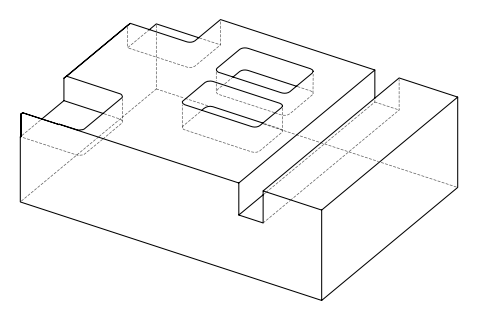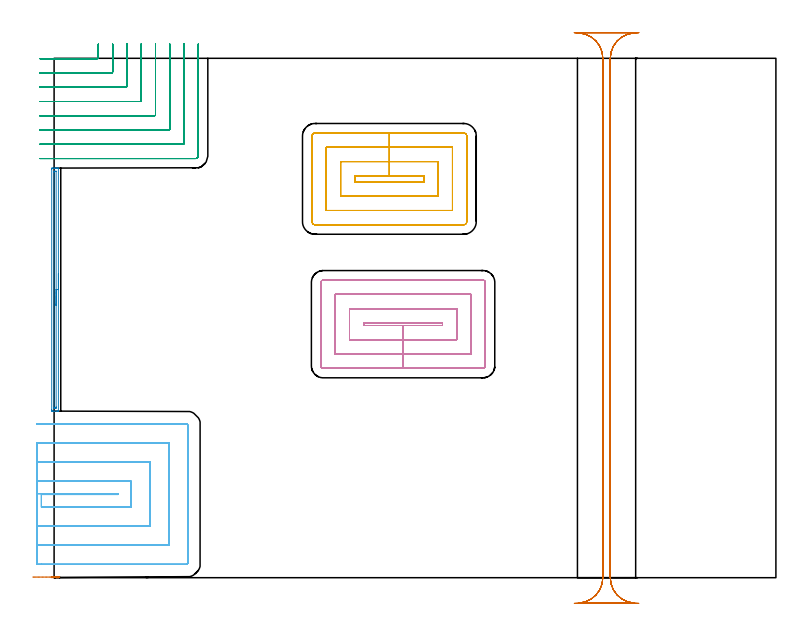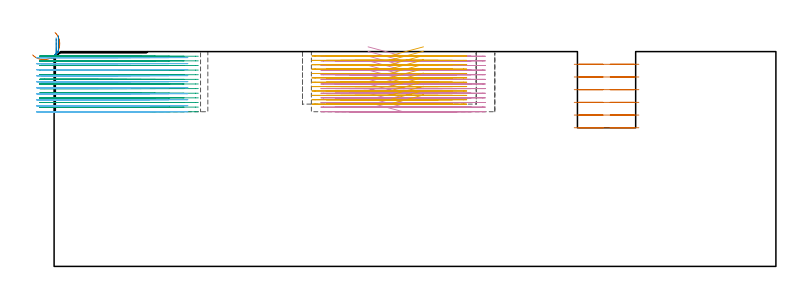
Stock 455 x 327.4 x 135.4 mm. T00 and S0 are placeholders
(PLAN: 7 operations, 3 tool changes, 108.2 min)
(1 AREA_MILL | FG_CHAMFER_SURFACE | UGT0205_001 | 0.18 min | 29 mm3)
(2 AREA_MILL_1 | FG_CHAMFER_SURFACE_1 | UGT0205_001 | 2.62 min | 1403 mm3)
(3 MILL_CORNER_NOTCH_RECTANGULAR | CORNER_NOTCH_RECTANGULAR | NXT0201_011 | Follow Part, ap 3, ae 75% | 25.34 min | 253656 mm3)
(4 MILL_RECTANGULAR_POCKET | POCKET_RECTANGULAR_STRAIGHT | NXT0201_011 | Follow Part, ap 3, ae 75% | 23.78 min | 294404 mm3)
(5 MILL_RECTANGULAR_POCKET_1 | POCKET_RECTANGULAR_STRAIGHT_1 | NXT0201_011 | Follow Part, ap 3, ae 75% | 21.16 min | 251257 mm3)
(6 MILL_SLOT | SLOT_PARTIAL_RECTANGULAR | NXT0201_012 | Follow Part, ap 4, ae 75% | 25.5 min | 364680 mm3)
(7 MILL_RECTANGULAR_SLOT | SLOT_RECTANGULAR | UGT0201_004 | Follow Part, ap 8, ae 75% | 9.65 min | 576697 mm3)
(TOOL UGT0205_001 | Chamfer Mill 20 x 3 x 45 deg. | D20 FL50 Z2)
(TOOL NXT0201_011 | ENDMILL 12mm [2P460-1200-NA 1630] | D12 FL38 Z6)
(TOOL NXT0201_012 | ENDMILL 16mm [2P460-1600-NA 1630] | D16 FL38 Z6)
(TOOL UGT0201_004 | End Mill 32 mm | D32 FL53 Z6)
(OP 1 AREA_MILL)
G17 G21 G94 G90
T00 M6
G54
G17 G0 G90 X-13.542 Y0.4 S1061 M3
G43 Z145.4 H0
Z133.297
G94 G1 X-12.899 Z132.707 F250.
X-12.207 Z132.176
X-11.471 Z131.707
X-10.697 Z131.305
X-9.891 Z130.971
X-9.059 Z130.708
X-8.208 Z130.52
X-7.343 Z130.406
X-6.471 Z130.368
X-5.6 Z130.406
X-4.735 Z130.52
X-3.883 Z130.708
X-3.051 Z130.971
X-2.245 Z131.305
X-1.471 Z131.707
X-0.735 Z132.176
X-0.043 Z132.707
X0.6 Z133.297
X1.911 Z134.606
X2.316 Z135.016
X2.375 Z135.074
X2.54 Y0.397 Z135.233
X2.697 Y0.39 Z135.389
X2.7 Y0.2 Z135.4
X2.697 Y0.01 Z135.389
X2.54 Y0.003 Z135.233
X2.374 Y0. Z135.074
X2.316 Z135.016
X1.911 Z134.606
X-1.37 Y0.001 Z131.328
X-1.492 Y0.004 Z131.206
X-1.493 Y0.03 Z131.205
X-1.496 Y0.2 Z131.204
X-1.493 Y0.37 Z131.205
X-1.492 Y0.396 Z131.206
X-1.149 Y0.4 Z131.549
X0.6 Z133.297
X1.19 Z133.939
X1.722 Z134.631
X2.191 Z135.366
X2.594 Z136.14
X2.929 Z136.945
X3.192 Z137.777
X3.381 Z138.629
X3.496 Z139.494
X3.535 Z140.365
X3.497 Z141.237
X3.384 Z142.102
X3.196 Z142.954
X2.935 Z143.786
X2.601 Z144.592
X2.199 Z145.366
X1.731 Z146.102
X1.201 Z146.795
X0.612 Z147.439
M5
M2
(OP 2 AREA_MILL_1)
G17 G21 G94 G90
T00 M6
G54
G17 G0 G90 X2.7 Y191.6 S1061 M3
G43 Z145.4 H0
G94 G1 Y191.562 Z144.528 F250.
Y191.448 Z143.663
Y191.259 Z142.812
Y190.997 Z141.98
Y190.663 Z141.174
Y190.26 Z140.4
Y189.792 Z139.664
Y189.26 Z138.972
Y188.671 Z138.329
Y188.028 Z137.739
Y187.336 Z137.208
Y186.6 Z136.74
Y185.826 Z136.337
Y185.02 Z136.003
Y184.188 Z135.741
Y183.336 Z135.552
Y182.472 Z135.438
Y181.6 Z135.4
Y105.173
X2.705 Y105.01 Z135.395
X2.562 Y105.002 Z135.254
X2.42 Y105. Z135.12
X2.17 Z134.87
X1.474 Z134.169
X0.252 Z132.949
X-0.274 Z132.42
X-0.885 Z131.81
X-1.149 Y105.001 Z131.547
X-1.368 Y105.005 Z131.327
X-1.492 Y105.01 Z131.204
X-1.497 Y105.269 Z131.201
X-1.5 Y105.625 Z131.2
Y105.984
X-1.499 Y257.575 Z131.201
X-1.497 Y257.931
X-1.492 Y258.19 Z131.204
X-1.149 Y258.2 Z131.547
X-0.885 Z131.81
X-0.274 Z132.42
X0.252 Z132.949
X0.6 Z133.296
X1.127 Z133.823
X1.474 Z134.169
X2.17 Z134.87
X2.421 Z135.12
X2.562 Y258.198 Z135.254
X2.697 Y258.19 Z135.388
X2.7 Y258.022 Z135.4
Y181.6
X1.286 Z133.986
Y107.605
X1.285 Y107.412 Z133.985
X1.281 Y107.062 Z133.981
X1.279 Y107.021 Z133.979
X1.275 Y107.01 Z133.975
X1.245 Y107.007 Z133.945
X1.138 Y107.003 Z133.838
X1.003 Y107. Z133.703
X0.6 Z133.3
X0.129 Z132.829
X-0.033 Y107.003 Z132.667
X-0.066 Y107.006 Z132.634
X-0.077 Y107.01 Z132.623
X-0.079 Y107.019 Z132.621
X-0.083 Y107.058 Z132.617
X-0.085 Y107.219 Z132.615
X-0.086 Y255.595 Z132.614
X-0.085 Y255.788 Z132.615
X-0.081 Y256.138 Z132.619
X-0.079 Y256.179 Z132.621
X-0.075 Y256.19 Z132.625
X-0.045 Y256.193 Z132.655
X0.062 Y256.197 Z132.762
X0.197 Y256.2 Z132.897
X0.6 Z133.3
X1.071 Z133.771
X1.233 Y256.197 Z133.933
X1.266 Y256.194 Z133.966
X1.277 Y256.19 Z133.977
X1.279 Y256.181 Z133.979
X1.282 Y256.142 Z133.982
X1.285 Y255.981 Z133.985
X1.286 Y181.6 Z133.986
Y180.728 Z134.024
Y179.864 Z134.138
Y179.012 Z134.326
Y178.18 Z134.589
Y177.374 Z134.923
Y176.6 Z135.325
Y175.864 Z135.794
Y175.172 Z136.325
Y174.529 Z136.915
Y173.94 Z137.558
Y173.408 Z138.25
Y172.94 Z138.986
Y172.537 Z139.76
Y172.203 Z140.565
Y171.941 Z141.398
Y171.752 Z142.249
Y171.638 Z143.114
Y171.6 Z143.986
G0 Z145.4
M5
M2
(OP 3 MILL_CORNER_NOTCH_RECTANGULAR)
G17 G21 G94 G90
T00 M6
G54
G17 G0 G90 X-9. Y327.2 S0 M3
G43 Z145.4 H1
Z132.485
G94 G1 X-6. F250.
X27.305 F500.
G3 X27.9 Y327.795 R0.6
G1 Y333.4
Y336.4 F250.
G0 Z145.4
X-9. Y318.2
Z132.485
G1 X-6.
X36.305 F500.
G3 X36.9 Y318.795 R0.6
G1 Y333.4
Y336.4 F250.
G0 Z145.4
X-9. Y309.2
Z132.485
G1 X-6.
X45.305 F500.
G3 X45.9 Y309.795 R0.6
G1 Y333.4
Y336.4 F250.
G0 Z145.4
X-9. Y300.2
Z132.485
G1 X-6.
X54.304 F500.
G3 X54.9 Y300.796 R0.6
G1 Y333.4
Y336.4 F250.
G0 Z145.4
X-9. Y291.2
Z132.485
G1 X-6.
X63.304 F500.
G3 X63.9 Y291.796 R0.6
G1 Y333.4
Y336.4 F250.
G0 Z145.4
X-9. Y282.2
Z132.485
G1 X-6.
X72.304 F500.
G3 X72.9 Y282.796 R0.6
G1 Y333.4
Y336.4 F250.
G0 Z145.4
X-9. Y273.2
Z132.485
G1 X-6.
X81.304 F500.
G3 X81.9 Y273.796 R0.6
G1 Y333.4
Y336.4 F250.
G0 Z145.4
X-9. Y264.2
Z132.485
G1 X-6.
X89.2 F500.
G3 X90.9 Y265.9 R1.7
G1 Y333.4
Y336.4 F250.
G0 Z145.4
X-9. Y327.2
Z129.569
G1 X-6.
X27.305 F500.
G3 X27.9 Y327.795 R0.6
G1 Y333.4
Y336.4 F250.
G0 Z145.4
X-9. Y318.2
Z129.569
G1 X-6.
X36.305 F500.
G3 X36.9 Y318.795 R0.6
G1 Y333.4
Y336.4 F250.
G0 Z145.4
X-9. Y309.2
Z129.569
G1 X-6.
X45.305 F500.
G3 X45.9 Y309.795 R0.6
G1 Y333.4
Y336.4 F250.
G0 Z145.4
X-9. Y300.2
Z129.569
G1 X-6.
X54.304 F500.
G3 X54.9 Y300.796 R0.6
G1 Y333.4
Y336.4 F250.
G0 Z145.4
X-9. Y291.2
Z129.569
G1 X-6.
X63.304 F500.
G3 X63.9 Y291.796 R0.6
G1 Y333.4
Y336.4 F250.
G0 Z145.4
X-9. Y282.2
Z129.569
G1 X-6.
X72.304 F500.
G3 X72.9 Y282.796 R0.6
G1 Y333.4
Y336.4 F250.
G0 Z145.4
X-9. Y273.2
Z129.569
G1 X-6.
X81.304 F500.
G3 X81.9 Y273.796 R0.6
G1 Y333.4
Y336.4 F250.
G0 Z145.4
X-9. Y264.2
Z129.569
G1 X-6.
X89.2 F500.
G3 X90.9 Y265.9 R1.7
G1 Y333.4
Y336.4 F250.
G0 Z145.4
X-9. Y327.2
Z126.654
G1 X-6.
X27.305 F500.
G3 X27.9 Y327.795 R0.6
G1 Y333.4
Y336.4 F250.
G0 Z145.4
X-9. Y318.2
Z126.654
G1 X-6.
X36.305 F500.
G3 X36.9 Y318.795 R0.6
G1 Y333.4
Y336.4 F250.
G0 Z145.4
X-9. Y309.2
Z126.654
G1 X-6.
X45.305 F500.
G3 X45.9 Y309.795 R0.6
G1 Y333.4
Y336.4 F250.
G0 Z145.4
X-9. Y300.2
Z126.654
G1 X-6.
X54.304 F500.
G3 X54.9 Y300.796 R0.6
G1 Y333.4
Y336.4 F250.
G0 Z145.4
X-9. Y291.2
Z126.654
G1 X-6.
X63.304 F500.
G3 X63.9 Y291.796 R0.6
G1 Y333.4
Y336.4 F250.
G0 Z145.4
X-9. Y282.2
Z126.654
G1 X-6.
X72.304 F500.
G3 X72.9 Y282.796 R0.6
G1 Y333.4
Y336.4 F250.
G0 Z145.4
X-9. Y273.2
Z126.654
G1 X-6.
X81.304 F500.
G3 X81.9 Y273.796 R0.6
G1 Y333.4
Y336.4 F250.
G0 Z145.4
X-9. Y264.2
Z126.654
G1 X-6.
X89.2 F500.
G3 X90.9 Y265.9 R1.7
G1 Y333.4
Y336.4 F250.
G0 Z145.4
X-9. Y327.2
Z123.738
G1 X-6.
X27.305 F500.
G3 X27.9 Y327.795 R0.6
G1 Y333.4
Y336.4 F250.
G0 Z145.4
X-9. Y318.2
Z123.738
G1 X-6.
X36.305 F500.
G3 X36.9 Y318.795 R0.6
G1 Y333.4
Y336.4 F250.
G0 Z145.4
X-9. Y309.2
Z123.738
G1 X-6.
X45.305 F500.
G3 X45.9 Y309.795 R0.6
G1 Y333.4
Y336.4 F250.
G0 Z145.4
X-9. Y300.2
Z123.738
G1 X-6.
X54.304 F500.
G3 X54.9 Y300.796 R0.6
G1 Y333.4
Y336.4 F250.
G0 Z145.4
X-9. Y291.2
Z123.738
G1 X-6.
X63.304 F500.
G3 X63.9 Y291.796 R0.6
G1 Y333.4
Y336.4 F250.
G0 Z145.4
X-9. Y282.2
Z123.738
G1 X-6.
X72.304 F500.
G3 X72.9 Y282.796 R0.6
G1 Y333.4
Y336.4 F250.
G0 Z145.4
X-9. Y273.2
Z123.738
G1 X-6.
X81.304 F500.
G3 X81.9 Y273.796 R0.6
G1 Y333.4
Y336.4 F250.
G0 Z145.4
X-9. Y264.2
Z123.738
G1 X-6.
X89.2 F500.
G3 X90.9 Y265.9 R1.7
G1 Y333.4
Y336.4 F250.
G0 Z145.4
X-9. Y327.2
Z120.823
G1 X-6.
X27.305 F500.
G3 X27.9 Y327.795 R0.6
G1 Y333.4
Y336.4 F250.
G0 Z145.4
X-9. Y318.2
Z120.823
G1 X-6.
X36.305 F500.
G3 X36.9 Y318.795 R0.6
G1 Y333.4
Y336.4 F250.
G0 Z145.4
X-9. Y309.2
Z120.823
G1 X-6.
X45.305 F500.
G3 X45.9 Y309.795 R0.6
G1 Y333.4
Y336.4 F250.
G0 Z145.4
X-9. Y300.2
Z120.823
G1 X-6.
X54.304 F500.
G3 X54.9 Y300.796 R0.6
G1 Y333.4
Y336.4 F250.
G0 Z145.4
X-9. Y291.2
Z120.823
G1 X-6.
X63.304 F500.
G3 X63.9 Y291.796 R0.6
G1 Y333.4
Y336.4 F250.
G0 Z145.4
X-9. Y282.2
Z120.823
G1 X-6.
X72.304 F500.
G3 X72.9 Y282.796 R0.6
G1 Y333.4
Y336.4 F250.
G0 Z145.4
X-9. Y273.2
Z120.823
G1 X-6.
X81.304 F500.
G3 X81.9 Y273.796 R0.6
G1 Y333.4
Y336.4 F250.
G0 Z145.4
X-9. Y264.2
Z120.823
G1 X-6.
X89.2 F500.
G3 X90.9 Y265.9 R1.7
G1 Y333.4
Y336.4 F250.
G0 Z145.4
X-9. Y327.2
Z117.908
G1 X-6.
X27.305 F500.
G3 X27.9 Y327.795 R0.6
G1 Y333.4
Y336.4 F250.
G0 Z145.4
X-9. Y318.2
Z117.908
G1 X-6.
X36.305 F500.
G3 X36.9 Y318.795 R0.6
G1 Y333.4
Y336.4 F250.
G0 Z145.4
X-9. Y309.2
Z117.908
G1 X-6.
X45.305 F500.
G3 X45.9 Y309.795 R0.6
G1 Y333.4
Y336.4 F250.
G0 Z145.4
X-9. Y300.2
Z117.908
G1 X-6.
X54.304 F500.
G3 X54.9 Y300.796 R0.6
G1 Y333.4
Y336.4 F250.
G0 Z145.4
X-9. Y291.2
Z117.908
G1 X-6.
X63.304 F500.
G3 X63.9 Y291.796 R0.6
G1 Y333.4
Y336.4 F250.
G0 Z145.4
X-9. Y282.2
Z117.908
G1 X-6.
X72.304 F500.
G3 X72.9 Y282.796 R0.6
G1 Y333.4
Y336.4 F250.
G0 Z145.4
X-9. Y273.2
Z117.908
G1 X-6.
X81.304 F500.
G3 X81.9 Y273.796 R0.6
G1 Y333.4
Y336.4 F250.
G0 Z145.4
X-9. Y264.2
Z117.908
G1 X-6.
X89.2 F500.
G3 X90.9 Y265.9 R1.7
G1 Y333.4
Y336.4 F250.
G0 Z145.4
X-9. Y327.2
Z114.992
G1 X-6.
X27.305 F500.
G3 X27.9 Y327.795 R0.6
G1 Y333.4
Y336.4 F250.
G0 Z145.4
X-9. Y318.2
Z114.992
G1 X-6.
X36.305 F500.
G3 X36.9 Y318.795 R0.6
G1 Y333.4
Y336.4 F250.
G0 Z145.4
X-9. Y309.2
Z114.992
G1 X-6.
X45.305 F500.
G3 X45.9 Y309.795 R0.6
G1 Y333.4
Y336.4 F250.
G0 Z145.4
X-9. Y300.2
Z114.992
G1 X-6.
X54.304 F500.
G3 X54.9 Y300.796 R0.6
G1 Y333.4
Y336.4 F250.
G0 Z145.4
X-9. Y291.2
Z114.992
G1 X-6.
X63.304 F500.
G3 X63.9 Y291.796 R0.6
G1 Y333.4
Y336.4 F250.
G0 Z145.4
X-9. Y282.2
Z114.992
G1 X-6.
X72.304 F500.
G3 X72.9 Y282.796 R0.6
G1 Y333.4
Y336.4 F250.
G0 Z145.4
X-9. Y273.2
Z114.992
G1 X-6.
X81.304 F500.
G3 X81.9 Y273.796 R0.6
G1 Y333.4
Y336.4 F250.
G0 Z145.4
X-9. Y264.2
Z114.992
G1 X-6.
X89.2 F500.
G3 X90.9 Y265.9 R1.7
G1 Y333.4
Y336.4 F250.
G0 Z145.4
X-9. Y327.2
Z112.077
G1 X-6.
X27.305 F500.
G3 X27.9 Y327.795 R0.6
G1 Y333.4
Y336.4 F250.
G0 Z145.4
X-9. Y318.2
Z112.077
G1 X-6.
X36.305 F500.
G3 X36.9 Y318.795 R0.6
G1 Y333.4
Y336.4 F250.
G0 Z145.4
X-9. Y309.2
Z112.077
G1 X-6.
X45.305 F500.
G3 X45.9 Y309.795 R0.6
G1 Y333.4
Y336.4 F250.
G0 Z145.4
X-9. Y300.2
Z112.077
G1 X-6.
X54.304 F500.
G3 X54.9 Y300.796 R0.6
G1 Y333.4
Y336.4 F250.
G0 Z145.4
X-9. Y291.2
Z112.077
G1 X-6.
X63.304 F500.
G3 X63.9 Y291.796 R0.6
G1 Y333.4
Y336.4 F250.
G0 Z145.4
X-9. Y282.2
Z112.077
G1 X-6.
X72.304 F500.
G3 X72.9 Y282.796 R0.6
G1 Y333.4
Y336.4 F250.
G0 Z145.4
X-9. Y273.2
Z112.077
G1 X-6.
X81.304 F500.
G3 X81.9 Y273.796 R0.6
G1 Y333.4
Y336.4 F250.
G0 Z145.4
X-9. Y264.2
Z112.077
G1 X-6.
X89.2 F500.
G3 X90.9 Y265.9 R1.7
G1 Y333.4
Y336.4 F250.
G0 Z145.4
X-9. Y327.2
Z109.162
G1 X-6.
X27.305 F500.
G3 X27.9 Y327.795 R0.6
G1 Y333.4
Y336.4 F250.
G0 Z145.4
X-9. Y318.2
Z109.162
G1 X-6.
X36.305 F500.
G3 X36.9 Y318.795 R0.6
G1 Y333.4
Y336.4 F250.
G0 Z145.4
X-9. Y309.2
Z109.162
G1 X-6.
X45.305 F500.
G3 X45.9 Y309.795 R0.6
G1 Y333.4
Y336.4 F250.
G0 Z145.4
X-9. Y300.2
Z109.162
G1 X-6.
X54.304 F500.
G3 X54.9 Y300.796 R0.6
G1 Y333.4
Y336.4 F250.
G0 Z145.4
X-9. Y291.2
Z109.162
G1 X-6.
X63.304 F500.
G3 X63.9 Y291.796 R0.6
G1 Y333.4
Y336.4 F250.
G0 Z145.4
X-9. Y282.2
Z109.162
G1 X-6.
X72.304 F500.
G3 X72.9 Y282.796 R0.6
G1 Y333.4
Y336.4 F250.
G0 Z145.4
X-9. Y273.2
Z109.162
G1 X-6.
X81.304 F500.
G3 X81.9 Y273.796 R0.6
G1 Y333.4
Y336.4 F250.
G0 Z145.4
X-9. Y264.2
Z109.162
G1 X-6.
X89.2 F500.
G3 X90.9 Y265.9 R1.7
G1 Y333.4
Y336.4 F250.
G0 Z145.4
X-9. Y327.2
Z106.246
G1 X-6.
X27.305 F500.
G3 X27.9 Y327.795 R0.6
G1 Y333.4
Y336.4 F250.
G0 Z145.4
X-9. Y318.2
Z106.246
G1 X-6.
X36.305 F500.
G3 X36.9 Y318.795 R0.6
G1 Y333.4
Y336.4 F250.
G0 Z145.4
X-9. Y309.2
Z106.246
G1 X-6.
X45.305 F500.
G3 X45.9 Y309.795 R0.6
G1 Y333.4
Y336.4 F250.
G0 Z145.4
X-9. Y300.2
Z106.246
G1 X-6.
X54.304 F500.
G3 X54.9 Y300.796 R0.6
G1 Y333.4
Y336.4 F250.
G0 Z145.4
X-9. Y291.2
Z106.246
G1 X-6.
X63.304 F500.
G3 X63.9 Y291.796 R0.6
G1 Y333.4
Y336.4 F250.
G0 Z145.4
X-9. Y282.2
Z106.246
G1 X-6.
X72.304 F500.
G3 X72.9 Y282.796 R0.6
G1 Y333.4
Y336.4 F250.
G0 Z145.4
X-9. Y273.2
Z106.246
G1 X-6.
X81.304 F500.
G3 X81.9 Y273.796 R0.6
G1 Y333.4
Y336.4 F250.
G0 Z145.4
X-9. Y264.2
Z106.246
G1 X-6.
X89.2 F500.
G3 X90.9 Y265.9 R1.7
G1 Y333.4
Y336.4 F250.
G0 Z145.4
X-9. Y327.2
Z103.331
G1 X-6.
X27.305 F500.
G3 X27.9 Y327.795 R0.6
G1 Y333.4
Y336.4 F250.
G0 Z145.4
X-9. Y318.2
Z103.331
G1 X-6.
X36.305 F500.
G3 X36.9 Y318.795 R0.6
G1 Y333.4
Y336.4 F250.
G0 Z145.4
X-9. Y309.2
Z103.331
G1 X-6.
X45.305 F500.
G3 X45.9 Y309.795 R0.6
G1 Y333.4
Y336.4 F250.
G0 Z145.4
X-9. Y300.2
Z103.331
G1 X-6.
X54.304 F500.
G3 X54.9 Y300.796 R0.6
G1 Y333.4
Y336.4 F250.
G0 Z145.4
X-9. Y291.2
Z103.331
G1 X-6.
X63.304 F500.
G3 X63.9 Y291.796 R0.6
G1 Y333.4
Y336.4 F250.
G0 Z145.4
X-9. Y282.2
Z103.331
G1 X-6.
X72.304 F500.
G3 X72.9 Y282.796 R0.6
G1 Y333.4
Y336.4 F250.
G0 Z145.4
X-9. Y273.2
Z103.331
G1 X-6.
X81.304 F500.
G3 X81.9 Y273.796 R0.6
G1 Y333.4
Y336.4 F250.
G0 Z145.4
X-9. Y264.2
Z103.331
G1 X-6.
X89.2 F500.
G3 X90.9 Y265.9 R1.7
G1 Y333.4
Y336.4 F250.
G0 Z145.4
X-9. Y327.2
Z100.415
G1 X-6.
X27.305 F500.
G3 X27.9 Y327.795 R0.6
G1 Y333.4
Y336.4 F250.
G0 Z145.4
X-9. Y318.2
Z100.415
G1 X-6.
X36.305 F500.
G3 X36.9 Y318.795 R0.6
G1 Y333.4
Y336.4 F250.
G0 Z145.4
X-9. Y309.2
Z100.415
G1 X-6.
X45.305 F500.
G3 X45.9 Y309.795 R0.6
G1 Y333.4
Y336.4 F250.
G0 Z145.4
X-9. Y300.2
Z100.415
G1 X-6.
X54.304 F500.
G3 X54.9 Y300.796 R0.6
G1 Y333.4
Y336.4 F250.
G0 Z145.4
X-9. Y291.2
Z100.415
G1 X-6.
X63.304 F500.
G3 X63.9 Y291.796 R0.6
G1 Y333.4
Y336.4 F250.
G0 Z145.4
X-9. Y282.2
Z100.415
G1 X-6.
X72.304 F500.
G3 X72.9 Y282.796 R0.6
G1 Y333.4
Y336.4 F250.
G0 Z145.4
X-9. Y273.2
Z100.415
G1 X-6.
X81.304 F500.
G3 X81.9 Y273.796 R0.6
G1 Y333.4
Y336.4 F250.
G0 Z145.4
X-9. Y264.2
Z100.415
G1 X-6.
X89.2 F500.
G3 X90.9 Y265.9 R1.7
G1 Y333.4
Y336.4 F250.
G0 Z145.4
X-9. Y327.2
Z97.5
G1 X-6.
X27.305 F500.
G3 X27.9 Y327.795 R0.6
G1 Y333.4
Y336.4 F250.
G0 Z145.4
X-9. Y318.2
Z97.5
G1 X-6.
X36.305 F500.
G3 X36.9 Y318.795 R0.6
G1 Y333.4
Y336.4 F250.
G0 Z145.4
X-9. Y309.2
Z97.5
G1 X-6.
X45.305 F500.
G3 X45.9 Y309.795 R0.6
G1 Y333.4
Y336.4 F250.
G0 Z145.4
X-9. Y300.2
Z97.5
G1 X-6.
X54.304 F500.
G3 X54.9 Y300.796 R0.6
G1 Y333.4
Y336.4 F250.
G0 Z145.4
X-9. Y291.2
Z97.5
G1 X-6.
X63.304 F500.
G3 X63.9 Y291.796 R0.6
G1 Y333.4
Y336.4 F250.
G0 Z145.4
X-9. Y282.2
Z97.5
G1 X-6.
X72.304 F500.
G3 X72.9 Y282.796 R0.6
G1 Y333.4
Y336.4 F250.
G0 Z145.4
X-9. Y273.2
Z97.5
G1 X-6.
X81.304 F500.
G3 X81.9 Y273.796 R0.6
G1 Y333.4
Y336.4 F250.
G0 Z145.4
X-9. Y264.2
Z97.5
G1 X-6.
X89.2 F500.
G3 X90.9 Y265.9 R1.7
G1 Y333.4
Y336.4 F250.
G0 Z145.4
M5
M2
(OP 4 MILL_RECTANGULAR_POCKET)
G17 G21 G94 G90
T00 M6
G54
G17 G0 G90 X197.924 Y159. S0 M3
G43 Z145.4 H1
Z138.4
G94 G1 X220. Z132.485 F250.
X244.8 F500.
Y160.6
X195.2
Y159.
X220.
Y150.
X253.8
Y169.6
X186.2
Y150.
X220.
Y141.
X262.8
Y178.6
X177.2
Y141.
X220.
Y132.
X270.3
G3 X271.8 Y133.5 R1.5
G1 Y186.1
G3 X270.3 Y187.6 R1.5
G1 X169.7
G3 X168.2 Y186.1 R1.5
G1 Y133.5
G3 X169.7 Y132. R1.5
G1 X220.
X221.
G0 X197.924 Y159. Z135.485
G1 X220. Z129.569 F250.
X244.8 F500.
Y160.6
X195.2
Y159.
X220.
Y150.
X253.8
Y169.6
X186.2
Y150.
X220.
Y141.
X262.8
Y178.6
X177.2
Y141.
X220.
Y132.
X270.3
G3 X271.8 Y133.5 R1.5
G1 Y186.1
G3 X270.3 Y187.6 R1.5
G1 X169.7
G3 X168.2 Y186.1 R1.5
G1 Y133.5
G3 X169.7 Y132. R1.5
G1 X220.
X221.
G0 X197.924 Y159. Z132.569
G1 X220. Z126.654 F250.
X244.8 F500.
Y160.6
X195.2
Y159.
X220.
Y150.
X253.8
Y169.6
X186.2
Y150.
X220.
Y141.
X262.8
Y178.6
X177.2
Y141.
X220.
Y132.
X270.3
G3 X271.8 Y133.5 R1.5
G1 Y186.1
G3 X270.3 Y187.6 R1.5
G1 X169.7
G3 X168.2 Y186.1 R1.5
G1 Y133.5
G3 X169.7 Y132. R1.5
G1 X220.
X221.
G0 X197.924 Y159. Z129.654
G1 X220. Z123.738 F250.
X244.8 F500.
Y160.6
X195.2
Y159.
X220.
Y150.
X253.8
Y169.6
X186.2
Y150.
X220.
Y141.
X262.8
Y178.6
X177.2
Y141.
X220.
Y132.
X270.3
G3 X271.8 Y133.5 R1.5
G1 Y186.1
G3 X270.3 Y187.6 R1.5
G1 X169.7
G3 X168.2 Y186.1 R1.5
G1 Y133.5
G3 X169.7 Y132. R1.5
G1 X220.
X221.
G0 X197.924 Y159. Z126.738
G1 X220. Z120.823 F250.
X244.8 F500.
Y160.6
X195.2
Y159.
X220.
Y150.
X253.8
Y169.6
X186.2
Y150.
X220.
Y141.
X262.8
Y178.6
X177.2
Y141.
X220.
Y132.
X270.3
G3 X271.8 Y133.5 R1.5
G1 Y186.1
G3 X270.3 Y187.6 R1.5
G1 X169.7
G3 X168.2 Y186.1 R1.5
G1 Y133.5
G3 X169.7 Y132. R1.5
G1 X220.
X221.
G0 X197.924 Y159. Z123.823
G1 X220. Z117.908 F250.
X244.8 F500.
Y160.6
X195.2
Y159.
X220.
Y150.
X253.8
Y169.6
X186.2
Y150.
X220.
Y141.
X262.8
Y178.6
X177.2
Y141.
X220.
Y132.
X270.3
G3 X271.8 Y133.5 R1.5
G1 Y186.1
G3 X270.3 Y187.6 R1.5
G1 X169.7
G3 X168.2 Y186.1 R1.5
G1 Y133.5
G3 X169.7 Y132. R1.5
G1 X220.
X221.
G0 X197.924 Y159. Z120.908
G1 X220. Z114.992 F250.
X244.8 F500.
Y160.6
X195.2
Y159.
X220.
Y150.
X253.8
Y169.6
X186.2
Y150.
X220.
Y141.
X262.8
Y178.6
X177.2
Y141.
X220.
Y132.
X270.3
G3 X271.8 Y133.5 R1.5
G1 Y186.1
G3 X270.3 Y187.6 R1.5
G1 X169.7
G3 X168.2 Y186.1 R1.5
G1 Y133.5
G3 X169.7 Y132. R1.5
G1 X220.
X221.
G0 X197.924 Y159. Z117.992
G1 X220. Z112.077 F250.
X244.8 F500.
Y160.6
X195.2
Y159.
X220.
Y150.
X253.8
Y169.6
X186.2
Y150.
X220.
Y141.
X262.8
Y178.6
X177.2
Y141.
X220.
Y132.
X270.3
G3 X271.8 Y133.5 R1.5
G1 Y186.1
G3 X270.3 Y187.6 R1.5
G1 X169.7
G3 X168.2 Y186.1 R1.5
G1 Y133.5
G3 X169.7 Y132. R1.5
G1 X220.
X221.
G0 X197.924 Y159. Z115.077
G1 X220. Z109.162 F250.
X244.8 F500.
Y160.6
X195.2
Y159.
X220.
Y150.
X253.8
Y169.6
X186.2
Y150.
X220.
Y141.
X262.8
Y178.6
X177.2
Y141.
X220.
Y132.
X270.3
G3 X271.8 Y133.5 R1.5
G1 Y186.1
G3 X270.3 Y187.6 R1.5
G1 X169.7
G3 X168.2 Y186.1 R1.5
G1 Y133.5
G3 X169.7 Y132. R1.5
G1 X220.
X221.
G0 X197.924 Y159. Z112.162
G1 X220. Z106.246 F250.
X244.8 F500.
Y160.6
X195.2
Y159.
X220.
Y150.
X253.8
Y169.6
X186.2
Y150.
X220.
Y141.
X262.8
Y178.6
X177.2
Y141.
X220.
Y132.
X270.3
G3 X271.8 Y133.5 R1.5
G1 Y186.1
G3 X270.3 Y187.6 R1.5
G1 X169.7
G3 X168.2 Y186.1 R1.5
G1 Y133.5
G3 X169.7 Y132. R1.5
G1 X220.
X221.
G0 X197.924 Y159. Z109.246
G1 X220. Z103.331 F250.
X244.8 F500.
Y160.6
X195.2
Y159.
X220.
Y150.
X253.8
Y169.6
X186.2
Y150.
X220.
Y141.
X262.8
Y178.6
X177.2
Y141.
X220.
Y132.
X270.3
G3 X271.8 Y133.5 R1.5
G1 Y186.1
G3 X270.3 Y187.6 R1.5
G1 X169.7
G3 X168.2 Y186.1 R1.5
G1 Y133.5
G3 X169.7 Y132. R1.5
G1 X220.
X221.
G0 X197.924 Y159. Z106.331
G1 X220. Z100.415 F250.
X244.8 F500.
Y160.6
X195.2
Y159.
X220.
Y150.
X253.8
Y169.6
X186.2
Y150.
X220.
Y141.
X262.8
Y178.6
X177.2
Y141.
X220.
Y132.
X270.3
G3 X271.8 Y133.5 R1.5
G1 Y186.1
G3 X270.3 Y187.6 R1.5
G1 X169.7
G3 X168.2 Y186.1 R1.5
G1 Y133.5
G3 X169.7 Y132. R1.5
G1 X220.
X221.
G0 X197.924 Y159. Z103.415
G1 X220. Z97.5 F250.
X244.8 F500.
Y160.6
X195.2
Y159.
X220.
Y150.
X253.8
Y169.6
X186.2
Y150.
X220.
Y141.
X262.8
Y178.6
X177.2
Y141.
X220.
Y132.
X270.3
G3 X271.8 Y133.5 R1.5
G1 Y186.1
G3 X270.3 Y187.6 R1.5
G1 X169.7
G3 X168.2 Y186.1 R1.5
G1 Y133.5
G3 X169.7 Y132. R1.5
G1 X220.
X221.
G0 Z145.4
M5
M2
(OP 5 MILL_RECTANGULAR_POCKET_1)
G17 G21 G94 G90
T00 M6
G54
G17 G0 G90 X232.84 Y253.3 S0 M3
G43 Z145.4 H1
Z138.4
G94 G1 X211.35 Z132.642 F250.
X189.6 F500.
Y249.5
X233.1
Y253.3
X211.35
Y262.3
X180.6
Y240.5
X242.1
Y262.3
X211.35
Y271.3
X171.6
Y231.5
X251.1
Y271.3
X211.35
Y280.3
X164.5
G3 X162.6 Y278.4 R1.9
G1 Y224.4
G3 X164.5 Y222.5 R1.9
G1 X258.2
G3 X260.1 Y224.4 R1.9
G1 Y278.4
G3 X258.2 Y280.3 R1.9
G1 X211.35
X210.35
G0 X232.84 Y253.3 Z135.642
G1 X211.35 Z129.883 F250.
X189.6 F500.
Y249.5
X233.1
Y253.3
X211.35
Y262.3
X180.6
Y240.5
X242.1
Y262.3
X211.35
Y271.3
X171.6
Y231.5
X251.1
Y271.3
X211.35
Y280.3
X164.5
G3 X162.6 Y278.4 R1.9
G1 Y224.4
G3 X164.5 Y222.5 R1.9
G1 X258.2
G3 X260.1 Y224.4 R1.9
G1 Y278.4
G3 X258.2 Y280.3 R1.9
G1 X211.35
X210.35
G0 X232.84 Y253.3 Z132.883
G1 X211.35 Z127.125 F250.
X189.6 F500.
Y249.5
X233.1
Y253.3
X211.35
Y262.3
X180.6
Y240.5
X242.1
Y262.3
X211.35
Y271.3
X171.6
Y231.5
X251.1
Y271.3
X211.35
Y280.3
X164.5
G3 X162.6 Y278.4 R1.9
G1 Y224.4
G3 X164.5 Y222.5 R1.9
G1 X258.2
G3 X260.1 Y224.4 R1.9
G1 Y278.4
G3 X258.2 Y280.3 R1.9
G1 X211.35
X210.35
G0 X232.84 Y253.3 Z130.125
G1 X211.35 Z124.367 F250.
X189.6 F500.
Y249.5
X233.1
Y253.3
X211.35
Y262.3
X180.6
Y240.5
X242.1
Y262.3
X211.35
Y271.3
X171.6
Y231.5
X251.1
Y271.3
X211.35
Y280.3
X164.5
G3 X162.6 Y278.4 R1.9
G1 Y224.4
G3 X164.5 Y222.5 R1.9
G1 X258.2
G3 X260.1 Y224.4 R1.9
G1 Y278.4
G3 X258.2 Y280.3 R1.9
G1 X211.35
X210.35
G0 X232.84 Y253.3 Z127.367
G1 X211.35 Z121.608 F250.
X189.6 F500.
Y249.5
X233.1
Y253.3
X211.35
Y262.3
X180.6
Y240.5
X242.1
Y262.3
X211.35
Y271.3
X171.6
Y231.5
X251.1
Y271.3
X211.35
Y280.3
X164.5
G3 X162.6 Y278.4 R1.9
G1 Y224.4
G3 X164.5 Y222.5 R1.9
G1 X258.2
G3 X260.1 Y224.4 R1.9
G1 Y278.4
G3 X258.2 Y280.3 R1.9
G1 X211.35
X210.35
G0 X232.84 Y253.3 Z124.608
G1 X211.35 Z118.85 F250.
X189.6 F500.
Y249.5
X233.1
Y253.3
X211.35
Y262.3
X180.6
Y240.5
X242.1
Y262.3
X211.35
Y271.3
X171.6
Y231.5
X251.1
Y271.3
X211.35
Y280.3
X164.5
G3 X162.6 Y278.4 R1.9
G1 Y224.4
G3 X164.5 Y222.5 R1.9
G1 X258.2
G3 X260.1 Y224.4 R1.9
G1 Y278.4
G3 X258.2 Y280.3 R1.9
G1 X211.35
X210.35
G0 X232.84 Y253.3 Z121.85
G1 X211.35 Z116.092 F250.
X189.6 F500.
Y249.5
X233.1
Y253.3
X211.35
Y262.3
X180.6
Y240.5
X242.1
Y262.3
X211.35
Y271.3
X171.6
Y231.5
X251.1
Y271.3
X211.35
Y280.3
X164.5
G3 X162.6 Y278.4 R1.9
G1 Y224.4
G3 X164.5 Y222.5 R1.9
G1 X258.2
G3 X260.1 Y224.4 R1.9
G1 Y278.4
G3 X258.2 Y280.3 R1.9
G1 X211.35
X210.35
G0 X232.84 Y253.3 Z119.092
G1 X211.35 Z113.333 F250.
X189.6 F500.
Y249.5
X233.1
Y253.3
X211.35
Y262.3
X180.6
Y240.5
X242.1
Y262.3
X211.35
Y271.3
X171.6
Y231.5
X251.1
Y271.3
X211.35
Y280.3
X164.5
G3 X162.6 Y278.4 R1.9
G1 Y224.4
G3 X164.5 Y222.5 R1.9
G1 X258.2
G3 X260.1 Y224.4 R1.9
G1 Y278.4
G3 X258.2 Y280.3 R1.9
G1 X211.35
X210.35
G0 X232.84 Y253.3 Z116.333
G1 X211.35 Z110.575 F250.
X189.6 F500.
Y249.5
X233.1
Y253.3
X211.35
Y262.3
X180.6
Y240.5
X242.1
Y262.3
X211.35
Y271.3
X171.6
Y231.5
X251.1
Y271.3
X211.35
Y280.3
X164.5
G3 X162.6 Y278.4 R1.9
G1 Y224.4
G3 X164.5 Y222.5 R1.9
G1 X258.2
G3 X260.1 Y224.4 R1.9
G1 Y278.4
G3 X258.2 Y280.3 R1.9
G1 X211.35
X210.35
G0 X232.84 Y253.3 Z113.575
G1 X211.35 Z107.817 F250.
X189.6 F500.
Y249.5
X233.1
Y253.3
X211.35
Y262.3
X180.6
Y240.5
X242.1
Y262.3
X211.35
Y271.3
X171.6
Y231.5
X251.1
Y271.3
X211.35
Y280.3
X164.5
G3 X162.6 Y278.4 R1.9
G1 Y224.4
G3 X164.5 Y222.5 R1.9
G1 X258.2
G3 X260.1 Y224.4 R1.9
G1 Y278.4
G3 X258.2 Y280.3 R1.9
G1 X211.35
X210.35
G0 X232.84 Y253.3 Z110.817
G1 X211.35 Z105.058 F250.
X189.6 F500.
Y249.5
X233.1
Y253.3
X211.35
Y262.3
X180.6
Y240.5
X242.1
Y262.3
X211.35
Y271.3
X171.6
Y231.5
X251.1
Y271.3
X211.35
Y280.3
X164.5
G3 X162.6 Y278.4 R1.9
G1 Y224.4
G3 X164.5 Y222.5 R1.9
G1 X258.2
G3 X260.1 Y224.4 R1.9
G1 Y278.4
G3 X258.2 Y280.3 R1.9
G1 X211.35
X210.35
G0 X232.84 Y253.3 Z108.058
G1 X211.35 Z102.3 F250.
X189.6 F500.
Y249.5
X233.1
Y253.3
X211.35
Y262.3
X180.6
Y240.5
X242.1
Y262.3
X211.35
Y271.3
X171.6
Y231.5
X251.1
Y271.3
X211.35
Y280.3
X164.5
G3 X162.6 Y278.4 R1.9
G1 Y224.4
G3 X164.5 Y222.5 R1.9
G1 X258.2
G3 X260.1 Y224.4 R1.9
G1 Y278.4
G3 X258.2 Y280.3 R1.9
G1 X211.35
X210.35
G0 Z145.4
M5
M2
(OP 6 MILL_SLOT)
G17 G21 G94 G90
T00 M6
G54
G17 G0 G90 X-11. Y53. S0 M3
G43 Z145.4 H1
Z131.61
G94 G1 X-8. F250.
X40.3 F500.
Y52.4
X-8.
Y44.4
X48.3
Y61.
X-8.
X-11. F250.
Y32.4
X-8.
X60.3 F500.
Y73.
X-8.
X-11. F250.
Y20.4
X-8.
X72.3 F500.
Y85.
X-8.
X-11. F250.
Y8.4
X-8.
X83.3 F500.
G3 X84.3 Y9.4 R1.
G1 Y96.
G3 X83.3 Y97. R1.
G1 X-8.
X-11. F250.
G0 Y53. Z127.82
G1 X-8.
X40.3 F500.
Y52.4
X-8.
Y44.4
X48.3
Y61.
X-8.
X-11. F250.
Y32.4
X-8.
X60.3 F500.
Y73.
X-8.
X-11. F250.
Y20.4
X-8.
X72.3 F500.
Y85.
X-8.
X-11. F250.
Y8.4
X-8.
X83.3 F500.
G3 X84.3 Y9.4 R1.
G1 Y96.
G3 X83.3 Y97. R1.
G1 X-8.
X-11. F250.
G0 Y53. Z124.03
G1 X-8.
X40.3 F500.
Y52.4
X-8.
Y44.4
X48.3
Y61.
X-8.
X-11. F250.
Y32.4
X-8.
X60.3 F500.
Y73.
X-8.
X-11. F250.
Y20.4
X-8.
X72.3 F500.
Y85.
X-8.
X-11. F250.
Y8.4
X-8.
X83.3 F500.
G3 X84.3 Y9.4 R1.
G1 Y96.
G3 X83.3 Y97. R1.
G1 X-8.
X-11. F250.
G0 Y53. Z120.24
G1 X-8.
X40.3 F500.
Y52.4
X-8.
Y44.4
X48.3
Y61.
X-8.
X-11. F250.
Y32.4
X-8.
X60.3 F500.
Y73.
X-8.
X-11. F250.
Y20.4
X-8.
X72.3 F500.
Y85.
X-8.
X-11. F250.
Y8.4
X-8.
X83.3 F500.
G3 X84.3 Y9.4 R1.
G1 Y96.
G3 X83.3 Y97. R1.
G1 X-8.
X-11. F250.
G0 Y53. Z116.45
G1 X-8.
X40.3 F500.
Y52.4
X-8.
Y44.4
X48.3
Y61.
X-8.
X-11. F250.
Y32.4
X-8.
X60.3 F500.
Y73.
X-8.
X-11. F250.
Y20.4
X-8.
X72.3 F500.
Y85.
X-8.
X-11. F250.
Y8.4
X-8.
X83.3 F500.
G3 X84.3 Y9.4 R1.
G1 Y96.
G3 X83.3 Y97. R1.
G1 X-8.
X-11. F250.
G0 Y53. Z112.66
G1 X-8.
X40.3 F500.
Y52.4
X-8.
Y44.4
X48.3
Y61.
X-8.
X-11. F250.
Y32.4
X-8.
X60.3 F500.
Y73.
X-8.
X-11. F250.
Y20.4
X-8.
X72.3 F500.
Y85.
X-8.
X-11. F250.
Y8.4
X-8.
X83.3 F500.
G3 X84.3 Y9.4 R1.
G1 Y96.
G3 X83.3 Y97. R1.
G1 X-8.
X-11. F250.
G0 Y53. Z108.87
G1 X-8.
X40.3 F500.
Y52.4
X-8.
Y44.4
X48.3
Y61.
X-8.
X-11. F250.
Y32.4
X-8.
X60.3 F500.
Y73.
X-8.
X-11. F250.
Y20.4
X-8.
X72.3 F500.
Y85.
X-8.
X-11. F250.
Y8.4
X-8.
X83.3 F500.
G3 X84.3 Y9.4 R1.
G1 Y96.
G3 X83.3 Y97. R1.
G1 X-8.
X-11. F250.
G0 Y53. Z105.08
G1 X-8.
X40.3 F500.
Y52.4
X-8.
Y44.4
X48.3
Y61.
X-8.
X-11. F250.
Y32.4
X-8.
X60.3 F500.
Y73.
X-8.
X-11. F250.
Y20.4
X-8.
X72.3 F500.
Y85.
X-8.
X-11. F250.
Y8.4
X-8.
X83.3 F500.
G3 X84.3 Y9.4 R1.
G1 Y96.
G3 X83.3 Y97. R1.
G1 X-8.
X-11. F250.
G0 Y53. Z101.29
G1 X-8.
X40.3 F500.
Y52.4
X-8.
Y44.4
X48.3
Y61.
X-8.
X-11. F250.
Y32.4
X-8.
X60.3 F500.
Y73.
X-8.
X-11. F250.
Y20.4
X-8.
X72.3 F500.
Y85.
X-8.
X-11. F250.
Y8.4
X-8.
X83.3 F500.
G3 X84.3 Y9.4 R1.
G1 Y96.
G3 X83.3 Y97. R1.
G1 X-8.
X-11. F250.
G0 Y53. Z97.5
G1 X-8.
X40.3 F500.
Y52.4
X-8.
Y44.4
X48.3
Y61.
X-8.
X-11. F250.
Y32.4
X-8.
X60.3 F500.
Y73.
X-8.
X-11. F250.
Y20.4
X-8.
X72.3 F500.
Y85.
X-8.
X-11. F250.
Y8.4
X-8.
X83.3 F500.
G3 X84.3 Y9.4 R1.
G1 Y96.
G3 X83.3 Y97. R1.
G1 X-8.
X-11. F250.
G0 Z145.4
M5
M2
(OP 7 MILL_RECTANGULAR_SLOT)
G17 G21 G94 G90
T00 M6
G54
G17 G0 G90 X327.885 Y343.554 S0 M3
G43 Z145.4 H0
Z127.4
G94 G1 X330.879 Y343.37 F250.
G2 X345.9 Y327.4 R16. F500.
G1 Y0.
G2 X330.879 Y-15.97 R16.
G1 Y-16.
X365.621
Y-15.97
G2 X350.6 Y0. R16.
G1 Y327.4
G2 X365.621 Y343.37 R16.
G1 X368.615 Y343.554 F250.
G0 X327.885 Z119.4
G1 X330.879 Y343.37
G2 X345.9 Y327.4 R16. F500.
G1 Y0.
G2 X330.879 Y-15.97 R16.
G1 Y-16.
X365.621
Y-15.97
G2 X350.6 Y0. R16.
G1 Y327.4
G2 X365.621 Y343.37 R16.
G1 X368.615 Y343.554 F250.
G0 X327.885 Z111.4
G1 X330.879 Y343.37
G2 X345.9 Y327.4 R16. F500.
G1 Y0.
G2 X330.879 Y-15.97 R16.
G1 Y-16.
X365.621
Y-15.97
G2 X350.6 Y0. R16.
G1 Y327.4
G2 X365.621 Y343.37 R16.
G1 X368.615 Y343.554 F250.
G0 X327.885 Z103.4
G1 X330.879 Y343.37
G2 X345.9 Y327.4 R16. F500.
G1 Y0.
G2 X330.879 Y-15.97 R16.
G1 Y-16.
X365.621
Y-15.97
G2 X350.6 Y0. R16.
G1 Y327.4
G2 X365.621 Y343.37 R16.
G1 X368.615 Y343.554 F250.
G0 Z145.4
Y-16.154
Z95.4
G1 X365.621 Y-15.97
G2 X350.6 Y0. R16. F500.
G1 Y327.4
G2 X365.621 Y343.37 R16.
G1 Y343.4
X330.879
Y343.37
G2 X345.9 Y327.4 R16.
G1 Y0.
G2 X330.879 Y-15.97 R16.
G1 X327.885 Y-16.154 F250.
G0 X368.615 Z87.4
G1 X365.621 Y-15.97
G2 X350.6 Y0. R16. F500.
G1 Y327.4
G2 X365.621 Y343.37 R16.
G1 Y343.4
X330.879
Y343.37
G2 X345.9 Y327.4 R16.
G1 Y0.
G2 X330.879 Y-15.97 R16.
G1 X327.885 Y-16.154 F250.
G0 Z145.4
M5
M2
